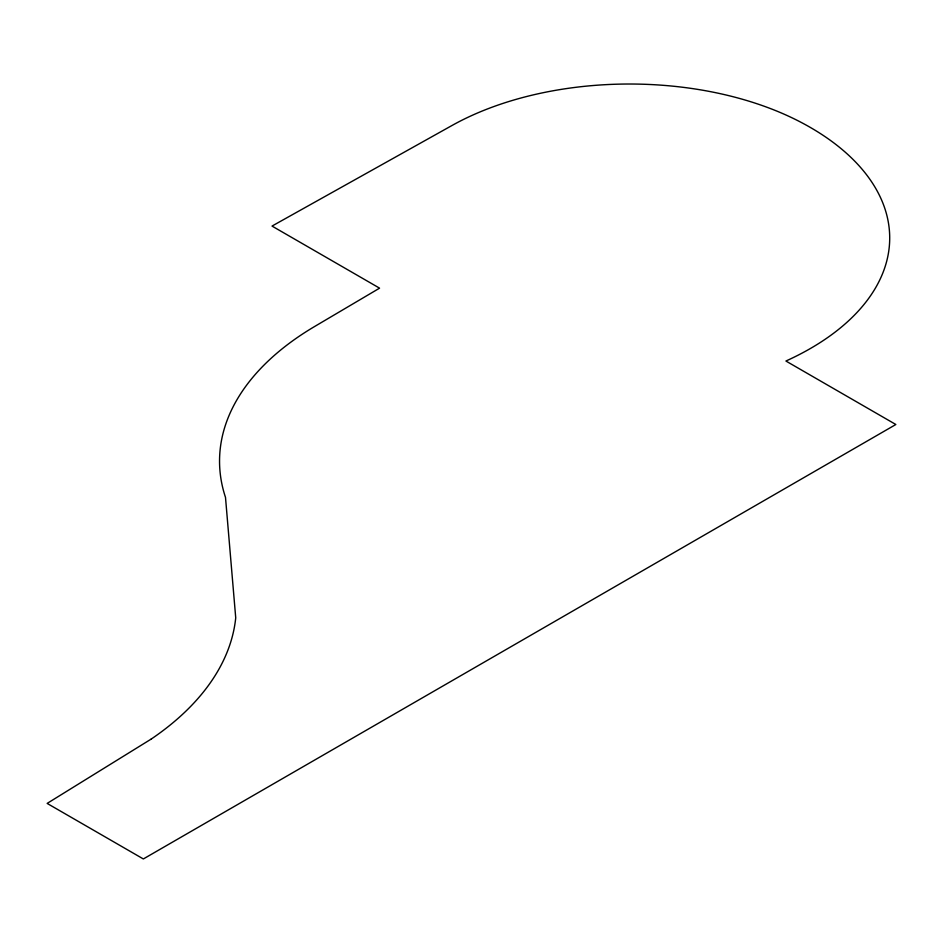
<?xml version="1.0" encoding="UTF-8"?>
<svg xmlns="http://www.w3.org/2000/svg" width="943" height="943" viewBox="0 0 943 943"><rect width="100%" height="100%" fill="white"/><g stroke="black" fill="none" stroke-linecap="round" stroke-linejoin="round"><path stroke-width="1.41" d="M151.175 739.088L47.15 803.412L143.348 858.955L895.85 424.503L785.908 361.028A270.665 156.267 0 0 0 799.464 121.506A255.058 147.249 0 0 0 452.051 125.466L272.02 226.072L379.569 288.157L314.62 326.502A333.598 192.608 0 0 0 225.495 497.374L235.726 617.83A356.218 205.668 0 0 1 151.175 739.088"/></g></svg>
